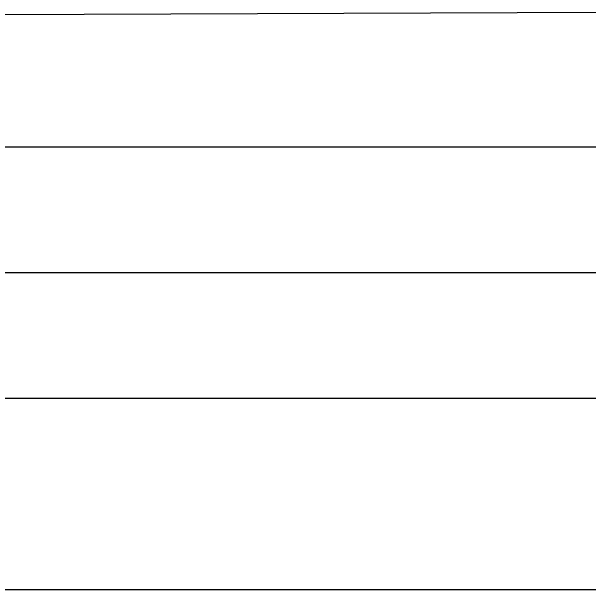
# Model space of a CAD drawing. Header units: millimetres. Extents: x 0 to 420, y 0 to 297.
# Drawn here: x 234.9 to 258.25, y 179.97 to 203.32 of the extents above; entities that cross this region are included whole.
import ezdxf

# ---------------------------------------------------------------- set-up
doc = ezdxf.new("R2010")
doc.units = ezdxf.units.MM
doc.layers.add('Sketch Geometry (ISO)', color=7, linetype='Continuous', lineweight=25)

msp = doc.modelspace()

# ---------------------------------------------------------------- linework, layer by layer
at = {"layer": 'Sketch Geometry (ISO)', "color": 7}
for p, q in [((168.503, 202.933), (263.497, 203.321)), ((153.193, 179.966), (331.63, 179.966))]:
    msp.add_line(p, q, dxfattribs=at)
at = {"layer": 'Sketch Geometry (ISO)', "color": 1, "true_color": 0xff0000}
for p, q in [((168.503, 197.853), (265.066, 197.853)), ((168.503, 187.693), (267.353, 187.693))]:
    msp.add_line(p, q, dxfattribs=at)
at = {"layer": 'Sketch Geometry (ISO)'}
msp.add_line((168.503, 192.773), (266.284, 192.773), dxfattribs=at)

doc.saveas('drawing.dxf')
